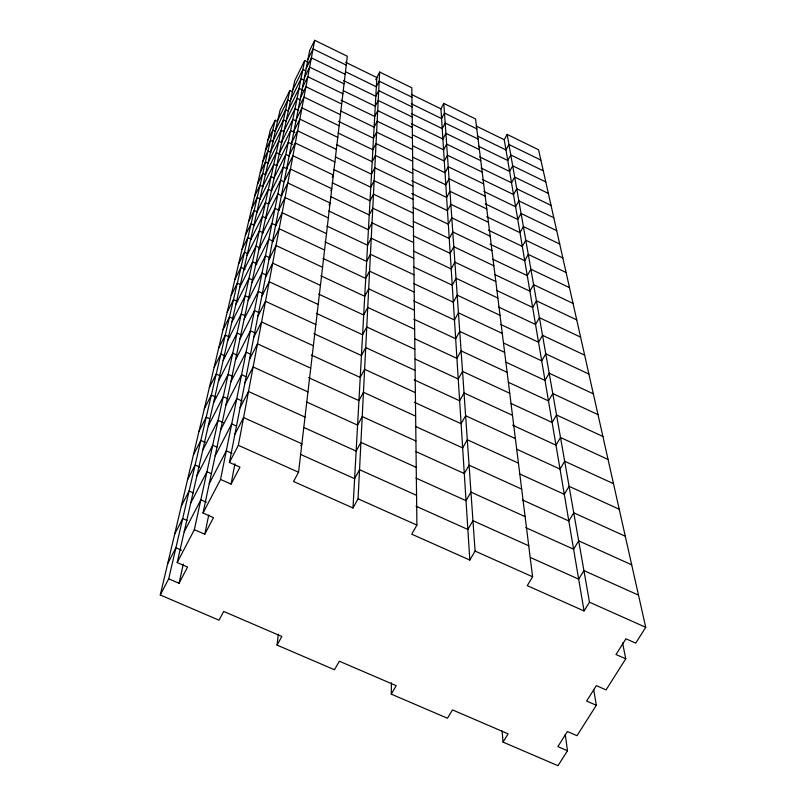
<?xml version="1.0" encoding="UTF-8"?>
<svg xmlns="http://www.w3.org/2000/svg" width="806" height="806" viewBox="0 0 806 806"><rect width="100%" height="100%" fill="white"/><g stroke="black" fill="none" stroke-linecap="round" stroke-linejoin="round"><path stroke-width="1.21" d="M565.278 734.528L567.484 750.749L558.004 765.7L503.025 742.104L508.133 733.843L452.488 709.895L447.461 718.247L391.283 694.137L391.424 682.833M308.497 62.374L304.698 60.521L220.552 479.439L231.08 484.094L239.966 467.137L229.418 462.443L309.695 50.435L314.703 40.3L347.285 56.229L298.552 472.225L293.555 481.504L352.988 507.992L358.065 498.813L379.656 72.056L411.836 87.794L416.904 525.099L411.735 534.177L469.827 560.059L475.077 551.092L443.804 103.43L475.58 118.966L532.595 576.784L527.265 585.65L584.058 610.968L589.478 602.193L507.165 134.401L538.549 149.755L645.727 627.32L635.702 643.138L625.93 638.785L616.006 654.512L625.748 658.834L606.052 689.896L596.359 685.644L586.637 701.049L596.309 705.27L577.025 735.697L567.394 731.526L557.883 746.608L567.484 750.749M352.988 507.992L376.855 77.547L345.623 62.294M391.283 694.137L396.23 685.684L339.346 661.212L334.48 669.756L277.052 645.102L278.352 634.171M231.08 484.094L234.909 463.742M229.418 462.443L238.344 445.335L314.703 40.3M292.669 91.924L289.828 90.554L194.347 529.673L204.784 534.227L208.724 515.044M204.784 534.227L213.479 517.643L203.011 513.049L294.764 80.59L304.698 60.521M277.395 121.313L275.138 120.235L168.706 578.819L179.053 583.282L183.284 564.119M179.053 583.282L187.566 567.051L177.189 562.558L280.014 110.382L289.828 90.554M277.052 645.102L281.838 636.468L223.685 611.442L218.99 620.177L160.273 594.979L270.282 130.048L275.138 120.235M267.904 140.093L272.841 130.119L275.712 131.499M277.798 120.114L287.782 99.974L290.664 101.375M292.8 89.849L302.895 69.467L305.796 70.878M307.983 59.211L313.081 48.924L346.248 65.105M265.446 150.49L270.463 140.365L273.395 141.755M275.511 130.199L285.656 109.737L288.598 111.157M290.765 99.45L301.041 78.736L303.993 80.167M306.209 68.319L311.398 57.851L345.17 74.303M262.897 161.26L268.005 150.974L270.977 152.394M273.133 140.647L283.46 119.862L286.452 121.293M288.649 109.404L299.107 88.348L303.116 90.292M304.366 77.759L309.655 67.12L344.051 83.844M260.247 172.434L265.446 161.986L268.479 163.427M270.665 151.488L281.173 130.36L284.226 131.821M286.462 119.721L297.102 98.322L300.164 99.803M302.462 87.552L307.842 76.731L342.893 93.738M257.507 184.04L262.796 173.411L265.889 174.872M268.106 162.741L278.805 141.251L281.909 142.743M284.186 130.441L295.026 108.679L298.149 110.18M300.477 97.728L305.958 86.726L341.684 104.014M254.656 196.08L260.046 185.269L263.199 186.76M265.446 174.418L276.347 152.576L280.569 154.591M281.828 141.574L292.86 119.439L296.044 120.971M298.421 108.296L304.003 97.103L340.434 114.694M251.694 208.593L257.174 197.601L260.398 199.122M262.685 186.569L273.788 164.343L277.022 165.875M279.37 153.15L290.613 130.622L294.946 132.698M296.276 119.288L301.968 107.893L339.135 125.807M248.611 221.61L254.202 210.426L257.487 211.968M259.814 199.203L271.118 176.585L274.423 178.146M276.811 165.2L288.276 142.269L292.699 144.385M294.049 130.723L299.842 119.127L337.785 137.363M245.407 235.161L251.099 223.776L254.454 225.348M256.822 212.351L268.348 189.329L271.723 190.921M274.151 177.743L285.838 154.389L289.223 156.011M291.722 142.642L297.636 130.824L336.374 149.392M242.072 249.266L247.875 237.689L251.301 239.281M253.709 226.053L265.466 202.618L268.408 204.009M271.38 190.81L283.299 167.033L287.258 168.917M289.304 155.054L295.339 143.025L334.903 161.946M238.586 263.975L244.51 252.187L247.502 253.588M250.465 240.339L262.444 216.471L266.464 218.355M268.489 204.442L280.649 180.222L283.682 181.652M286.785 168.021L292.941 155.749L333.372 175.033L332.223 177.26M234.959 279.329L240.994 267.32L245.084 269.214M247.069 255.25L259.3 230.929L263.411 232.853M265.466 218.678L277.889 193.994L282.019 195.939M284.145 181.552L290.432 169.048L331.77 188.705L330.772 190.649M231.161 295.369L237.327 283.128L240.46 284.578M243.523 270.826L256.016 246.042L260.217 248.006M262.313 233.559L274.997 208.381L279.219 210.376M281.385 195.697L287.813 182.952L330.087 202.991L329.07 204.976M227.201 312.124L233.498 299.651L237.77 301.625M239.825 287.117L252.58 261.849L256.882 263.844M259.008 249.114L271.975 223.443L276.297 225.468M278.503 210.507L285.072 197.5L328.334 217.942M223.05 329.664L229.478 316.949L233.851 318.954M235.946 304.174L248.983 278.392L252.288 279.924M255.552 265.406L268.801 239.211L273.234 241.286M275.481 226.012L282.201 212.744L326.501 233.609M218.698 348.041L225.277 335.074L229.75 337.12M231.886 322.037L245.215 295.742L249.719 297.827M251.925 282.483L265.476 255.754L270.02 257.87M272.317 242.274L279.178 228.723L324.576 250.031M214.144 367.314L220.864 354.086L224.874 355.909M227.624 340.777L241.256 313.947L245.296 315.801M248.127 300.406L261.99 273.113L266.061 275.007M268.982 259.351L276.015 245.508L322.561 267.27M209.348 387.555L216.23 374.044L220.35 375.918M223.141 360.463L237.095 333.059L241.246 334.964M244.127 319.247L258.333 291.359L263.542 293.777M265.486 277.294L272.69 263.149L320.435 285.384M204.321 408.833L211.353 395.041L215.585 396.945M218.436 381.167L232.722 353.179L236.974 355.114M239.926 339.054L254.474 310.562L258.756 312.537M261.809 296.185L269.184 281.727L318.199 304.456M375.757 79.693L379.656 72.056M199.022 431.22L206.225 417.135L209.479 418.596M213.479 402.96L228.118 374.357L232.491 376.342M235.503 359.929L250.404 330.803L254.807 332.818M257.93 316.103L265.496 301.303L315.851 324.556M193.43 454.826L200.825 440.429L205.278 442.423M208.25 425.951L223.252 396.703L227.745 398.728M230.828 381.943L246.122 352.151L250.646 354.217M253.84 337.11L261.597 321.977L313.363 345.764M187.536 479.741L195.112 465.022L199.697 467.057M202.739 450.211L218.124 420.309L223.262 422.606M225.892 405.206L241.588 374.719L245.729 376.593M249.507 359.325L257.477 343.83L310.733 368.181M181.31 506.077L189.078 491.025L193.279 492.879M196.896 475.872L212.693 445.275L216.925 447.159M220.673 429.82L236.793 398.597L242.112 401.005M244.923 382.83L253.114 366.962L307.963 391.907M174.711 533.975L182.69 518.57L187.012 520.454M190.72 503.055L206.941 471.732L211.303 473.656M215.142 455.904L231.705 423.926L236.098 425.89M240.067 407.765L248.49 391.504L305.011 417.065M167.708 563.545L175.91 547.778L181.481 550.196M184.161 531.9L200.835 499.811L206.457 502.279M209.268 483.59L226.295 450.816L231.967 453.345M234.909 434.253L243.573 417.579L301.877 443.784L300.799 445.799M160.273 594.979L168.706 578.819M177.189 562.558L194.347 529.673M203.011 513.049L220.552 479.439M469.827 560.059L440.953 108.84L443.804 103.43M584.058 610.968L504.254 139.75L507.165 134.401M238.344 445.335L298.552 472.225M358.065 498.813L416.904 525.099M475.077 551.092L532.595 576.784M589.478 602.193L645.727 627.32M300.426 454.352L354.61 478.663L359.536 469.707L416.561 495.347M416.057 506.218L467.863 529.461L472.961 520.706L528.736 545.783M530.459 557.53L578.678 579.161L583.917 570.598L638.503 595.14M303.731 427.432L356.141 451.088L360.917 442.353L416.239 467.369M415.926 478.069L466.029 500.667L470.956 492.123L525.109 516.616M525.794 527.638L573.6 549.218L578.688 540.846L631.702 564.835M415.926 441.013L362.226 416.591L357.582 425.115L306.774 402.053M521.683 489.121L469.082 465.193L464.286 473.545L415.725 451.501M625.285 536.242L573.751 512.807L568.824 520.978L522.469 499.952M415.644 416.148L363.456 392.28L358.942 400.612L308.577 377.631M518.449 463.158L467.299 439.764L462.654 447.924L415.543 426.434M619.22 509.241L569.086 486.31L564.301 494.31L519.346 473.797M311.307 355.023L360.222 377.45L364.614 369.319L415.372 392.633M414.334 402.265L461.103 423.714L465.626 415.735L515.387 438.605M516.394 449.063L560.029 469.072L564.674 461.254L613.487 483.681M313.897 333.634L361.441 355.537L365.712 347.577L415.11 370.377M414.183 379.828L459.632 400.773L464.034 392.965L512.495 415.342M512.596 425.175L555.979 445.164L560.502 437.507L608.056 459.46M316.355 313.353L362.589 334.752L366.76 326.974L414.868 349.28M415.171 359.093L458.241 379.022L462.523 371.385L509.745 393.278M511.105 403.484L552.14 422.475L556.533 414.979L602.898 436.479M318.682 294.119L363.687 315.035L367.748 307.418L414.637 329.251M415.04 338.903L456.921 358.368L461.092 350.882L507.135 372.322M508.606 382.387L548.483 400.914L552.765 393.57L597.992 414.637M320.899 275.833L364.725 296.286L368.695 288.83L414.415 310.209M413.79 319.176L455.662 338.721L459.732 331.397L504.657 352.393M506.239 362.317L545.017 380.412L549.188 373.208L593.327 393.852M414.203 292.084L369.581 271.148L365.712 278.443L323.005 258.444M502.289 333.412L458.433 312.839L454.463 320.012L413.68 300.91M588.884 374.055L545.773 353.824L541.703 360.876L503.841 343.144M414.002 274.806L370.438 254.293L366.659 261.446L325.02 241.881M500.042 315.327L457.204 295.147L453.325 302.19L413.579 283.5M584.652 355.164L542.519 335.326L538.549 342.248L500.586 324.405M328.788 211.001L368.413 229.75L372.029 222.869L413.629 242.586M413.317 250.998L451.199 268.922L454.896 262.151L495.831 281.556M496.597 290.402L532.665 307.469L536.443 300.809L576.733 319.901M413.81 258.333L371.254 238.223L367.556 245.236L326.944 226.083M497.886 298.059L456.025 278.272L452.237 285.173L413.397 266.857M580.602 337.14L539.416 317.675L535.537 324.465L498.541 307.015M413.458 227.544L372.775 208.2L369.239 214.95L330.49 196.553M493.866 265.779L453.818 246.737L450.201 253.376L413.236 235.836M573.036 303.419L533.602 284.669L529.905 291.208L494.743 274.524M333.795 169.562L370.77 187.214L374.165 180.715L413.125 199.354M413.115 207.424L448.338 224.239L451.803 217.842L490.179 236.198M490.038 244.158L524.746 260.721L528.283 254.414L566.094 272.499M413.287 213.147L373.48 194.165L370.025 200.785L332.173 182.761M491.982 250.676L452.791 231.977L449.244 238.495L413.166 221.318M569.489 287.631L530.882 269.224L527.275 275.642L492.849 259.26M412.974 186.126L374.81 167.829L371.495 174.207L335.346 156.908M488.456 222.315L450.856 204.291L447.461 210.578L411.846 193.521M562.84 257.98L525.784 240.208L522.318 246.404L488.416 230.184M338.218 133.081L372.856 149.745L376.039 143.589L412.682 161.24M412.773 168.948L445.819 184.846L449.073 178.781L485.202 196.19M485.272 203.827L517.754 219.464L521.079 213.479L556.704 230.647M412.823 173.431L375.435 155.457L372.191 161.724L336.777 144.737M486.794 208.986L449.939 191.274L446.625 197.45L411.785 180.735M559.707 244.037L523.386 226.577L519.991 232.662L486.764 216.713M340.867 111.077L374.105 127.147L377.178 121.202L412.42 138.259M412.702 145.805L444.297 161.069L447.421 155.205L482.19 172.041M482.371 179.476L513.533 194.548L516.727 188.755L551.032 205.359M412.551 149.533L376.614 132.174L373.49 138.229L338.47 121.333M483.671 183.879L448.237 166.761L445.043 172.736L412.732 157.15M553.813 217.761L518.863 200.875L515.608 206.759L483.852 191.445M343.326 90.705L375.264 106.211L378.226 100.458L412.168 116.961M411.433 123.771L442.887 139.035L445.899 133.353L479.409 149.644M479.691 156.908L509.624 171.436L512.697 165.834L545.763 181.904M412.289 127.408L377.712 110.634L374.699 116.487L341.029 100.176M480.769 160.636L446.645 144.083L443.572 149.845L412.571 134.834M548.352 193.42L514.671 177.078L511.548 182.781L481.061 168.011M345.613 71.784L376.342 86.766L379.203 81.194L411.947 97.173M411.302 103.803L441.577 118.553L444.479 113.052L476.809 128.829M477.202 135.912L505.987 149.946L508.939 144.516L540.866 160.092M412.057 106.886L378.719 90.645L375.818 96.307L343.406 80.55M478.089 139.055L445.174 123.026L442.222 128.607L411.332 113.586M543.274 170.812L510.782 154.984L507.77 160.495L478.482 146.249M411.211 94.322L440.953 108.84M476.084 125.998L504.254 139.75M622.585 642.987L625.748 658.834M593.69 689.513L596.309 705.27M502.118 730.982L503.025 742.104"/></g></svg>
